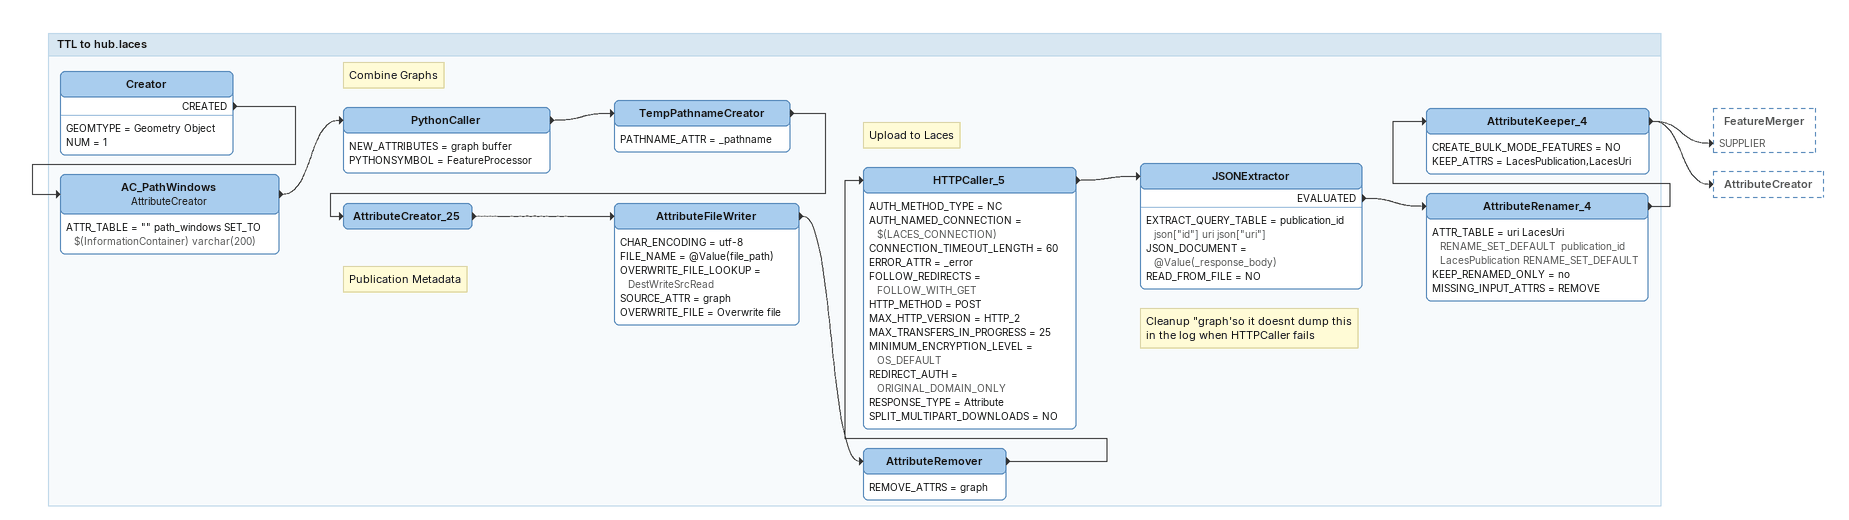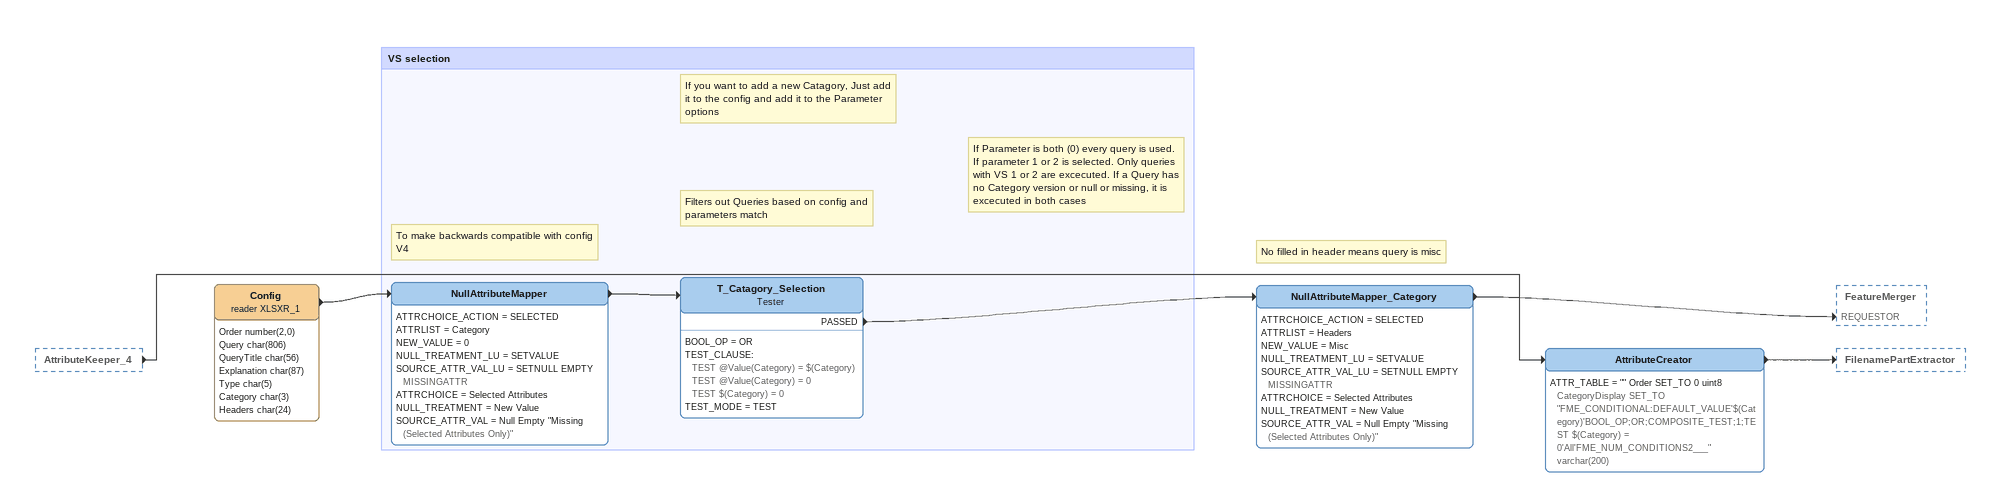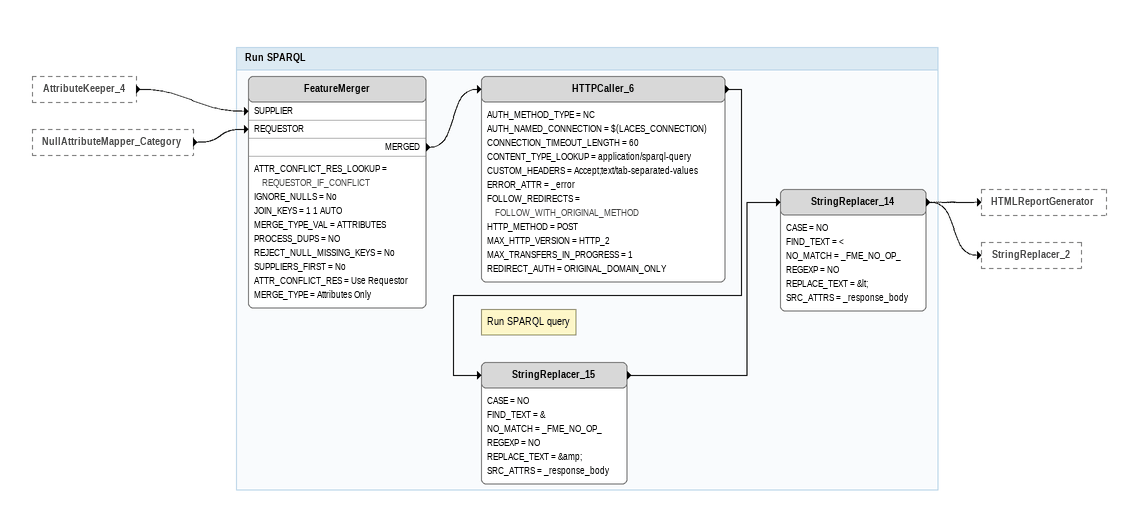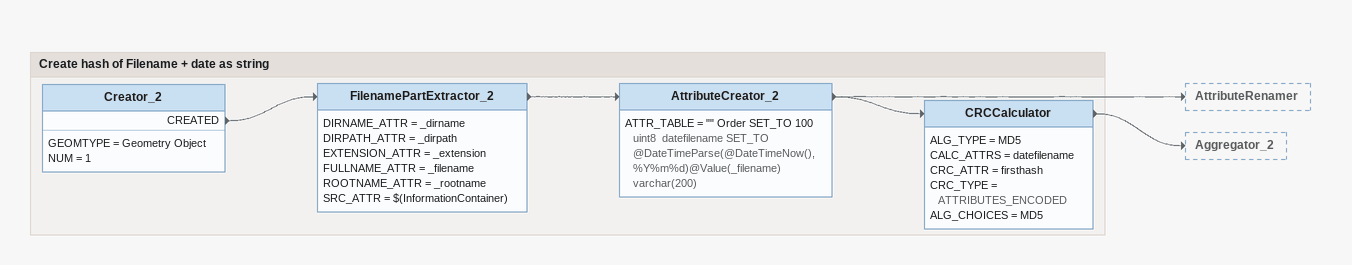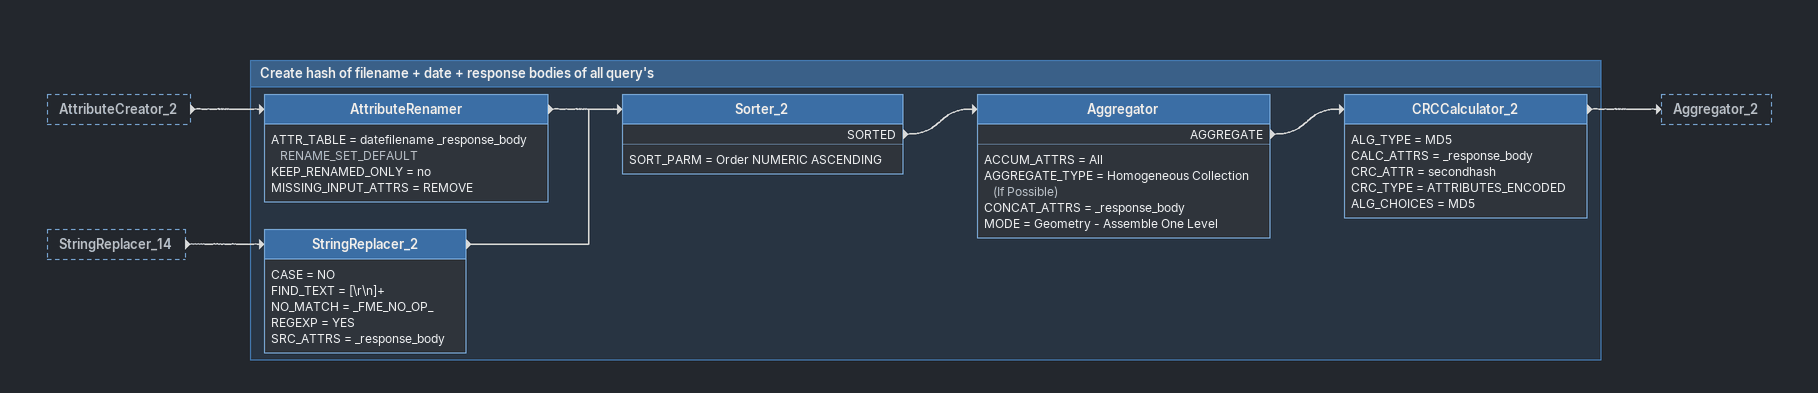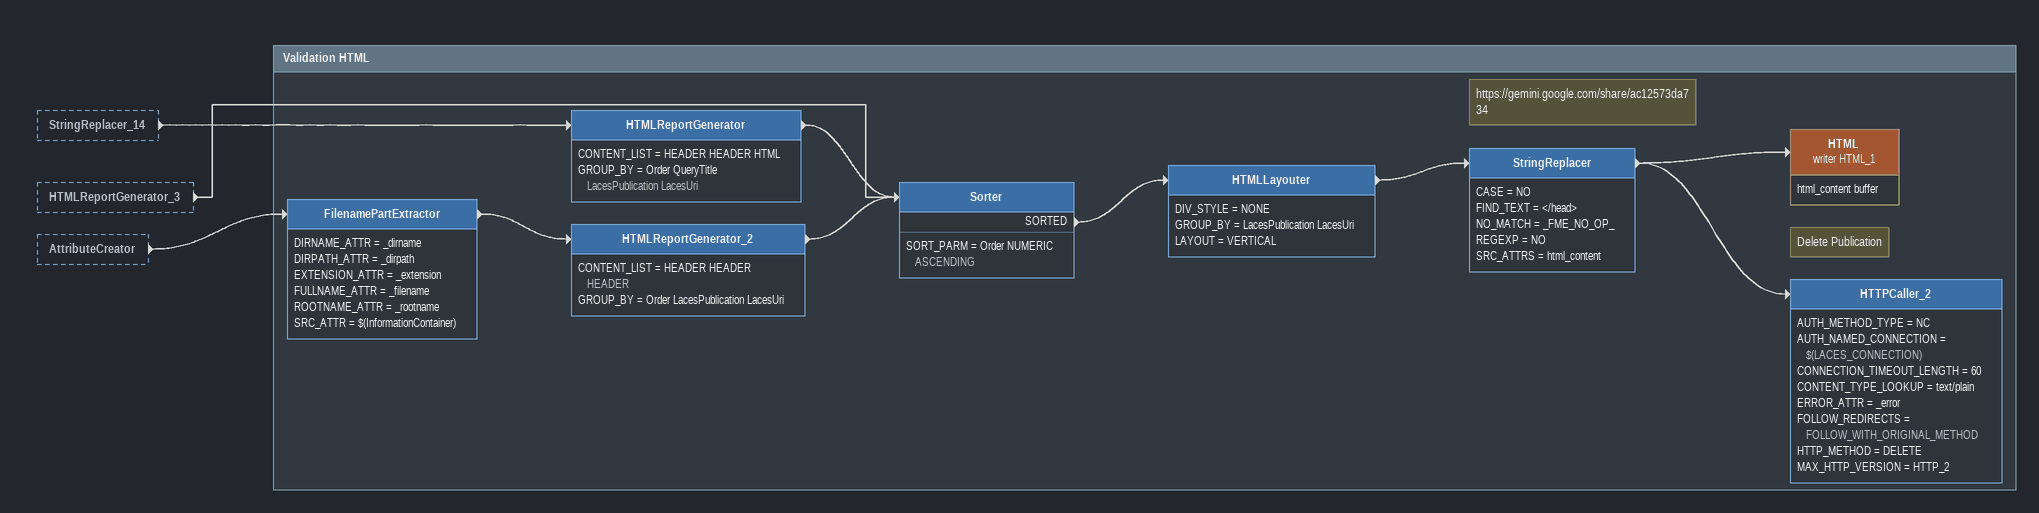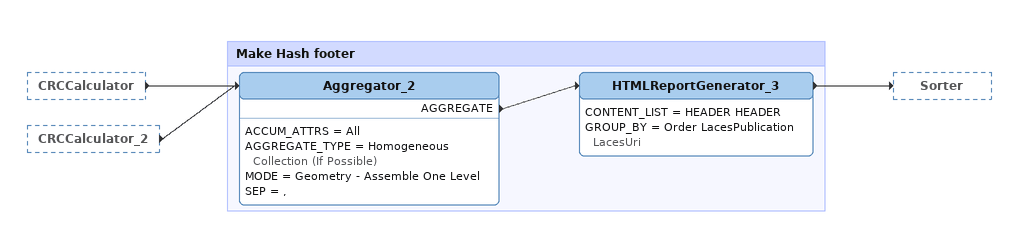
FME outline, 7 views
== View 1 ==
Bookmark: TTL to hub.laces
Creator
    GEOMTYPE = Geometry Object
    NUM = 1
    CREATED -> AC_PathWindows
AC_PathWindows: AttributeCreator
    ATTR_TABLE = "" path_windows SET_TO $(InformationContainer) varchar(200)
    -> PythonCaller
Note: Combine Graphs
PythonCaller
    NEW_ATTRIBUTES = graph buffer
    PYTHONSYMBOL = FeatureProcessor
    -> TempPathnameCreator
TempPathnameCreator
    PATHNAME_ATTR = _pathname
    -> AttributeCreator_25
Note: Publication Metadata
AttributeCreator_25
    -> AttributeFileWriter
AttributeFileWriter
    CHAR_ENCODING = utf-8
    FILE_NAME = @Value(file_path)
    OVERWRITE_FILE_LOOKUP = DestWriteSrcRead
    SOURCE_ATTR = graph
    OVERWRITE_FILE = Overwrite file
    -> AttributeRemover
Note: Cleanup "graph'so it doesnt dump this in the log when HTTPCaller fails
AttributeRemover
    REMOVE_ATTRS = graph
    -> HTTPCaller_5
Note: Upload to Laces
HTTPCaller_5
    AUTH_METHOD_TYPE = NC
    AUTH_NAMED_CONNECTION = $(LACES_CONNECTION)
    CONNECTION_TIMEOUT_LENGTH = 60
    ERROR_ATTR = _error
    FOLLOW_REDIRECTS = FOLLOW_WITH_GET
    HTTP_METHOD = POST
    MAX_HTTP_VERSION = HTTP_2
    MAX_TRANSFERS_IN_PROGRESS = 25
    MINIMUM_ENCRYPTION_LEVEL = OS_DEFAULT
    REDIRECT_AUTH = ORIGINAL_DOMAIN_ONLY
    RESPONSE_TYPE = Attribute
    SPLIT_MULTIPART_DOWNLOADS = NO
    -> JSONExtractor
JSONExtractor
    EXTRACT_QUERY_TABLE = publication_id json["id"] uri json["uri"]
    JSON_DOCUMENT = @Value(_response_body)
    READ_FROM_FILE = NO
    EVALUATED -> AttributeRenamer_4
AttributeRenamer_4
    ATTR_TABLE = uri LacesUri RENAME_SET_DEFAULT  publication_id LacesPublication RENAME_SET_DEFAULT
    KEEP_RENAMED_ONLY = no
    MISSING_INPUT_ATTRS = REMOVE
    -> AttributeKeeper_4
AttributeKeeper_4
    CREATE_BULK_MODE_FEATURES = NO
    KEEP_ATTRS = LacesPublication,LacesUri
    -> FeatureMerger [SUPPLIER]
    -> AttributeCreator

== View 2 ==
AttributeKeeper_4 [outside]
    -> AttributeCreator
AttributeCreator
    ATTR_TABLE = "" Order SET_TO 0 uint8  CategoryDisplay SET_TO "FME_CONDITIONAL:DEFAULT_VALUE'$(Category)'BOOL_OP;OR;COMPOSITE_TEST;1;TEST $(Category) = 0'All'FME_NUM_CONDITIONS2___" varchar(200)
    -> FilenamePartExtractor
Config (reader XLSXR_1)
    attributes: Order number(2,0), Query char(806), QueryTitle char(56), Explanation char(87), Type char(5), Category char(3), Headers char(24)
    -> NullAttributeMapper
Note: No filled in header means query is misc
NullAttributeMapper_Category
    ATTRCHOICE_ACTION = SELECTED
    ATTRLIST = Headers
    NEW_VALUE = Misc
    NULL_TREATMENT_LU = SETVALUE
    SOURCE_ATTR_VAL_LU = SETNULL EMPTY MISSINGATTR
    ATTRCHOICE = Selected Attributes
    NULL_TREATMENT = New Value
    SOURCE_ATTR_VAL = Null Empty "Missing (Selected Attributes Only)"
    -> FeatureMerger [REQUESTOR]

Bookmark: VS selection
Note: To make backwards compatible with config V4
NullAttributeMapper
    ATTRCHOICE_ACTION = SELECTED
    ATTRLIST = Category
    NEW_VALUE = 0
    NULL_TREATMENT_LU = SETVALUE
    SOURCE_ATTR_VAL_LU = SETNULL EMPTY MISSINGATTR
    ATTRCHOICE = Selected Attributes
    NULL_TREATMENT = New Value
    SOURCE_ATTR_VAL = Null Empty "Missing (Selected Attributes Only)"
    -> T_Catagory_Selection
Note: Filters out Queries based on config and parameters match
Note: If you want to add a new Catagory, Just add it to the config and add it to the Parameter options
Note: If Parameter is both (0) every query is used. If parameter 1 or 2 is selected. Only queries with VS 1 or 2 are excecuted. If a Query has no Category version or null or missing, it is excecuted in both cases
T_Catagory_Selection: Tester
    BOOL_OP = OR
    TEST_CLAUSE:
      TEST @Value(Category) = $(Category)
      TEST @Value(Category) = 0
      TEST $(Category) = 0
    TEST_MODE = TEST
    PASSED -> NullAttributeMapper_Category

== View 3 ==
AttributeKeeper_4 [outside]
    -> FeatureMerger [SUPPLIER]
NullAttributeMapper_Category [outside]
    -> FeatureMerger [REQUESTOR]

Bookmark: Run SPARQL
FeatureMerger
    ATTR_CONFLICT_RES_LOOKUP = REQUESTOR_IF_CONFLICT
    IGNORE_NULLS = No
    JOIN_KEYS = 1 1 AUTO
    MERGE_TYPE_VAL = ATTRIBUTES
    PROCESS_DUPS = NO
    REJECT_NULL_MISSING_KEYS = No
    SUPPLIERS_FIRST = No
    ATTR_CONFLICT_RES = Use Requestor
    MERGE_TYPE = Attributes Only
    MERGED -> HTTPCaller_6
Note: Run SPARQL query
HTTPCaller_6
    AUTH_METHOD_TYPE = NC
    AUTH_NAMED_CONNECTION = $(LACES_CONNECTION)
    CONNECTION_TIMEOUT_LENGTH = 60
    CONTENT_TYPE_LOOKUP = application/sparql-query
    CUSTOM_HEADERS = Accept;text/tab-separated-values
    ERROR_ATTR = _error
    FOLLOW_REDIRECTS = FOLLOW_WITH_ORIGINAL_METHOD
    HTTP_METHOD = POST
    MAX_HTTP_VERSION = HTTP_2
    MAX_TRANSFERS_IN_PROGRESS = 1
    REDIRECT_AUTH = ORIGINAL_DOMAIN_ONLY
    -> StringReplacer_15
StringReplacer_15
    CASE = NO
    FIND_TEXT = &
    NO_MATCH = _FME_NO_OP_
    REGEXP = NO
    REPLACE_TEXT = &amp;
    SRC_ATTRS = _response_body
    -> StringReplacer_14
StringReplacer_14
    CASE = NO
    FIND_TEXT = <
    NO_MATCH = _FME_NO_OP_
    REGEXP = NO
    REPLACE_TEXT = &lt;
    SRC_ATTRS = _response_body
    -> HTMLReportGenerator
    -> StringReplacer_2

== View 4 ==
Bookmark: Create hash of Filename + date as string
Creator_2
    GEOMTYPE = Geometry Object
    NUM = 1
    CREATED -> FilenamePartExtractor_2
FilenamePartExtractor_2
    DIRNAME_ATTR = _dirname
    DIRPATH_ATTR = _dirpath
    EXTENSION_ATTR = _extension
    FULLNAME_ATTR = _filename
    ROOTNAME_ATTR = _rootname
    SRC_ATTR = $(InformationContainer)
    -> AttributeCreator_2
AttributeCreator_2
    ATTR_TABLE = "" Order SET_TO 100 uint8  datefilename SET_TO @DateTimeParse(@DateTimeNow(),%Y%m%d)@Value(_filename) varchar(200)
    -> CRCCalculator
    -> AttributeRenamer
CRCCalculator
    ALG_TYPE = MD5
    CALC_ATTRS = datefilename
    CRC_ATTR = firsthash
    CRC_TYPE = ATTRIBUTES_ENCODED
    ALG_CHOICES = MD5
    -> Aggregator_2

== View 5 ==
AttributeCreator_2 [outside]
    -> AttributeRenamer
StringReplacer_14 [outside]
    -> StringReplacer_2

Bookmark: Create hash of filename + date + response bodies of all query's
StringReplacer_2
    CASE = NO
    FIND_TEXT = [\r\n]+
    NO_MATCH = _FME_NO_OP_
    REGEXP = YES
    SRC_ATTRS = _response_body
    -> Sorter_2
AttributeRenamer
    ATTR_TABLE = datefilename _response_body RENAME_SET_DEFAULT
    KEEP_RENAMED_ONLY = no
    MISSING_INPUT_ATTRS = REMOVE
    -> Sorter_2
Sorter_2
    SORT_PARM = Order NUMERIC ASCENDING
    SORTED -> Aggregator
Aggregator
    ACCUM_ATTRS = All
    AGGREGATE_TYPE = Homogeneous Collection (If Possible)
    CONCAT_ATTRS = _response_body
    MODE = Geometry - Assemble One Level
    AGGREGATE -> CRCCalculator_2
CRCCalculator_2
    ALG_TYPE = MD5
    CALC_ATTRS = _response_body
    CRC_ATTR = secondhash
    CRC_TYPE = ATTRIBUTES_ENCODED
    ALG_CHOICES = MD5
    -> Aggregator_2

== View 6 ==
StringReplacer_14 [outside]
    -> HTMLReportGenerator
HTMLReportGenerator_3 [outside]
    -> Sorter
AttributeCreator [outside]
    -> FilenamePartExtractor

Bookmark: Validation HTML
FilenamePartExtractor
    DIRNAME_ATTR = _dirname
    DIRPATH_ATTR = _dirpath
    EXTENSION_ATTR = _extension
    FULLNAME_ATTR = _filename
    ROOTNAME_ATTR = _rootname
    SRC_ATTR = $(InformationContainer)
    -> HTMLReportGenerator_2
HTMLReportGenerator_2
    CONTENT_LIST = HEADER HEADER HEADER
    GROUP_BY = Order LacesPublication LacesUri
    -> Sorter
HTMLReportGenerator
    CONTENT_LIST = HEADER HEADER HTML
    GROUP_BY = Order QueryTitle LacesPublication LacesUri
    -> Sorter
Sorter
    SORT_PARM = Order NUMERIC ASCENDING
    SORTED -> HTMLLayouter
HTMLLayouter
    DIV_STYLE = NONE
    GROUP_BY = LacesPublication LacesUri
    LAYOUT = VERTICAL
    -> StringReplacer
Note: https://gemini.google.com/share/ac12573da734
StringReplacer
    CASE = NO
    FIND_TEXT = </head>
    NO_MATCH = _FME_NO_OP_
    REGEXP = NO
    SRC_ATTRS = html_content
    -> HTML (writer HTML_1)
    -> HTTPCaller_2
HTML (writer HTML_1)
    attributes: html_content buffer
Note: Delete Publication
HTTPCaller_2
    AUTH_METHOD_TYPE = NC
    AUTH_NAMED_CONNECTION = $(LACES_CONNECTION)
    CONNECTION_TIMEOUT_LENGTH = 60
    CONTENT_TYPE_LOOKUP = text/plain
    ERROR_ATTR = _error
    FOLLOW_REDIRECTS = FOLLOW_WITH_ORIGINAL_METHOD
    HTTP_METHOD = DELETE
    MAX_HTTP_VERSION = HTTP_2

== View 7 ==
CRCCalculator [outside]
    -> Aggregator_2
CRCCalculator_2 [outside]
    -> Aggregator_2

Bookmark: Make Hash footer
Aggregator_2
    ACCUM_ATTRS = All
    AGGREGATE_TYPE = Homogeneous Collection (If Possible)
    MODE = Geometry - Assemble One Level
    SEP = ,
    AGGREGATE -> HTMLReportGenerator_3
HTMLReportGenerator_3
    CONTENT_LIST = HEADER HEADER
    GROUP_BY = Order LacesPublication LacesUri
    -> Sorter
